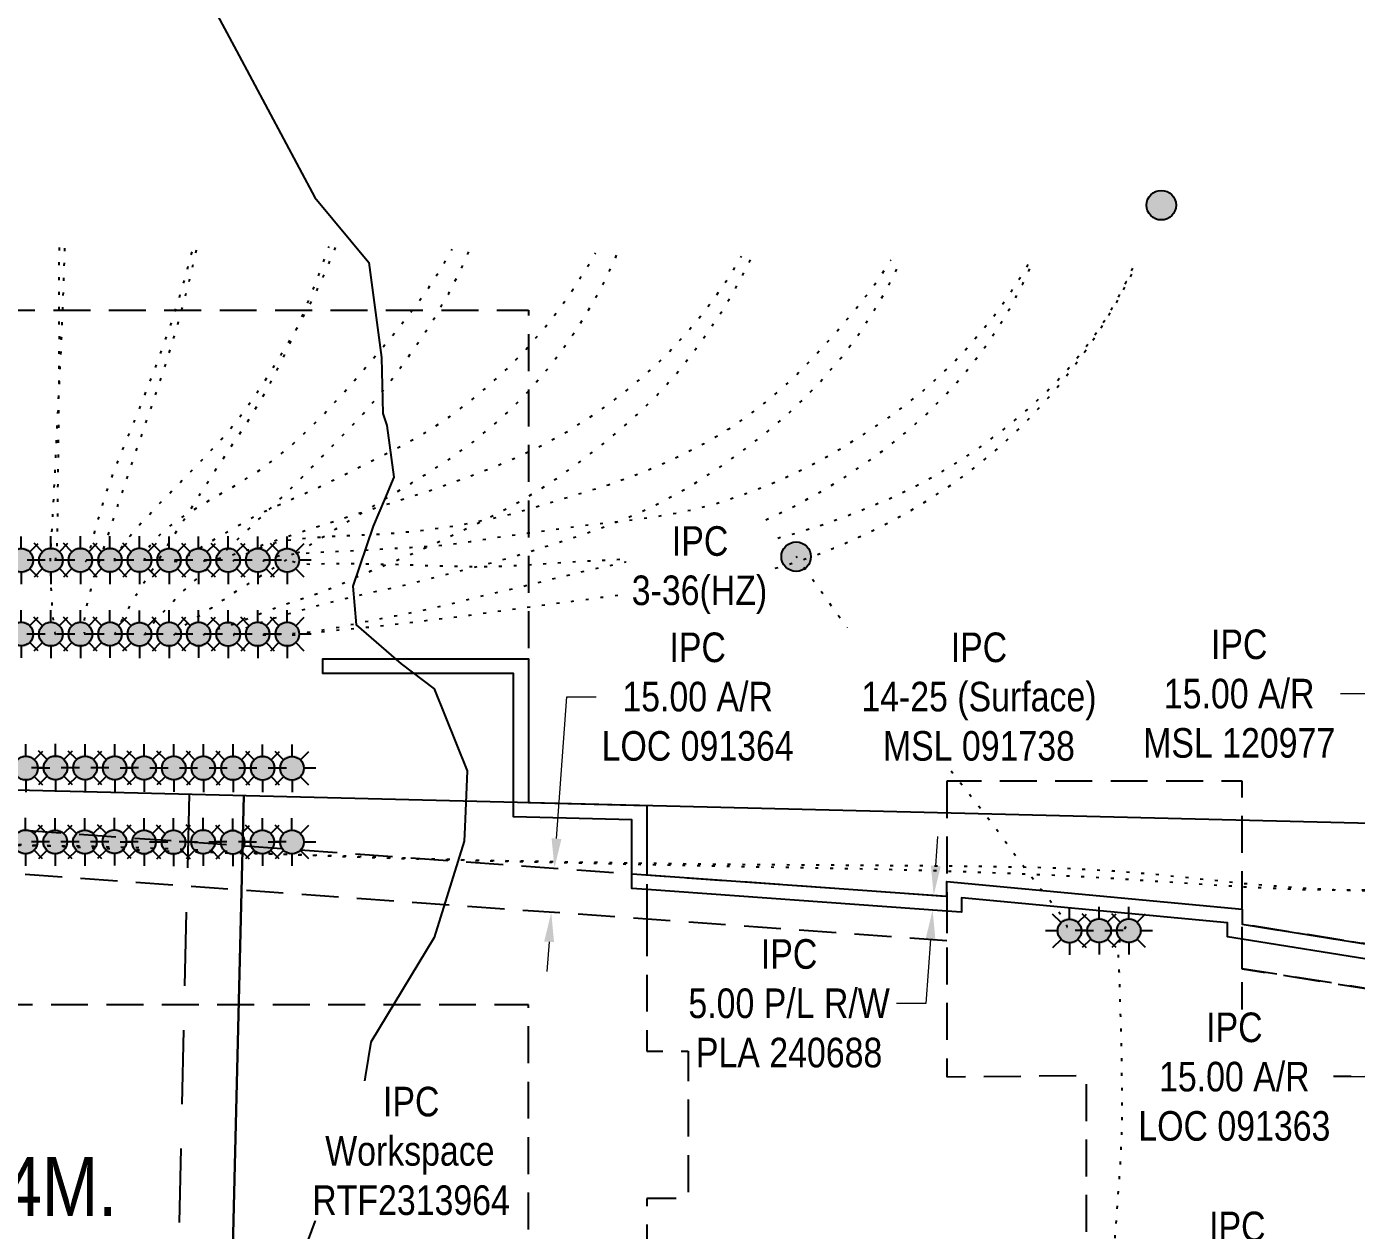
# Model space of a CAD drawing. Extents: x 393721 to 396894, y 6162641 to 6166621.
# Drawn here: x 395131.1 to 395580.9, y 6164995.5 to 6165402.6 of the extents above; entities that cross this region are included whole.
import ezdxf

# ---------------------------------------------------------------- set-up
doc = ezdxf.new("R2010")
doc.units = 0
doc.header["$LTSCALE"] = 5
doc.header["$PDSIZE"] = 0.5
for name, pattern in [('foc-ACCESSROAD', [3.75, 2.5, -1.25]), ('foc-DOT', [1, 0.2, -0.8]), ('foc-LSD', [8, 5, -3])]:
    doc.linetypes.add(name, pattern=pattern)
doc.layers.get('Defpoints').update_dxf_attribs({"color": 9})
for name, color, linetype in [('ABADATA-DRILL', 8, 'foc-DOT'), ('ABADATA-DRILL-T', 8, 'Continuous'), ('AS-DRILL-T', 8, 'Continuous'), ('C-AR', 13, 'foc-ACCESSROAD'), ('C-RW', 13, 'Continuous'), ('C-SYMBOL', 7, 'Continuous'), ('C-WS', 13, 'foc-ACCESSROAD'), ('C-WS-S', 13, 'Continuous'), ('L-SEC', 7, 'Continuous'), ('L-SECTION-LSD', 7, 'foc-LSD'), ('T-EXISTING TFA-T', 220, 'Continuous'), ('WETLAND', 143, 'Continuous')]:
    doc.layers.add(name, color=color, linetype=linetype)
for name, color, linetype, lineweight in [('C-AR-T', 13, 'Continuous', 9), ('C-RW-T', 13, 'Continuous', 9), ('C-WS-T', 13, 'Continuous', 9)]:
    doc.layers.add(name, color=color, linetype=linetype, lineweight=lineweight)
doc.layers.add('P-DRILL-OFFSET', color=7, linetype='Continuous', true_color=0xcccccc, plot=False)
doc.styles.add('175L', font='ARIALN.TTF', dxfattribs={"height": 20})
doc.styles.add('80CG', font='ARIALN.TTF', dxfattribs={"height": 10})
doc.styles.add('80L', font='ARIALN.TTF', dxfattribs={"height": 10})
doc.dimstyles.new('Compass 5 000', dxfattribs={"dimscale": 5, "dimtxt": 9, "dimasz": 2, "dimexe": 0.2, "dimexo": 0.0625, "dimgap": 0.5, "dimtad": 0, "dimtih": 1, "dimtoh": 1, "dimzin": 0, "dimdsep": 46, "dimtxsty": '80CG', "dimcen": 0.1, "dimse1": 1, "dimse2": 1, "dimclrd": 256, "dimclrt": 256, "dimaunit": 1, "dimadec": 4, "dimazin": 0, "dimtfac": 0.06, "dimtofl": 0, "dimtmove": 0, "dimatfit": 1, "dimfxl": 0.2, "dimtolj": 1, "dimtzin": 0, "dimlwd": -1, "dimarcsym": 0})

# ---------------------------------------------------------------- blocks, each defined once
blk = doc.blocks.new('*D366')
at = {"layer": 'C-AR-T', "transparency": 16777216}
for p, q in [((395310.34, 6165127.94), (395313.78, 6165175.91)), ((395313.78, 6165175.91), (395323.78, 6165175.91)), ((395307.83, 6165093.04), (395307.11, 6165083.06))]:
    blk.add_line(p, q, dxfattribs=at)
for points in [[(395308.67, 6165128.06), (395312, 6165127.82), (395309.62, 6165117.97)], [(395306.17, 6165093.16), (395309.49, 6165092.92), (395308.55, 6165103.01)]]:
    blk.add_solid(points, dxfattribs=at)
at = {"layer": 'Defpoints', "color": 0, "transparency": 16777216}
for p in [(395259.39, 6165121.57), (395258.32, 6165106.61), (395308.55, 6165103.01)]:
    blk.add_point(p, dxfattribs=at)
at = {"layer": 'C-AR-T', "transparency": 16777216, "insert": (395358.07, 6165175.91), "char_height": 10, "attachment_point": 5, "style": '80CG', "bg_fill": 3, "box_fill_scale": 1.1, "bg_fill_color": 256, "bg_fill_true_color": 13158600, "bg_fill_transparency": 0}
blk.add_mtext('\\A1;IPC\\P15.00 A/R\\PLOC 091364', dxfattribs=at)
blk = doc.blocks.new('*D367')
at = {"layer": 'C-AR-T', "transparency": 16777216}
for p, q in [((395585.53, 6165176.93), (395575.53, 6165176.93)), ((395620.53, 6165176.94), (395630.53, 6165176.94))]:
    blk.add_line(p, q, dxfattribs=at)
for points in [[(395585.53, 6165178.6), (395585.53, 6165175.26), (395595.53, 6165176.93)], [(395620.53, 6165178.6), (395620.53, 6165175.27), (395610.53, 6165176.93)]]:
    blk.add_solid(points, dxfattribs=at)
at = {"layer": 'Defpoints', "color": 0, "transparency": 16777216}
for p in [(395595.53, 6165176.93), (395595.53, 6165175.84), (395610.53, 6165175.84)]:
    blk.add_point(p, dxfattribs=at)
at = {"layer": 'C-AR-T', "transparency": 16777216, "insert": (395541.25, 6165176.93), "char_height": 10, "attachment_point": 5, "style": '80CG'}
blk.add_mtext('\\A1;IPC\\P15.00 A/R^JMSL 120977', dxfattribs=at)
blk = doc.blocks.new('GAS')
h = blk.add_hatch(color=255)
h.dxf.hatch_style = 1
edge = h.paths.add_edge_path()
edge.add_arc((0, 0), 0.9, 0, 360)
for p, q in [((-0.571, 0.571), (-1.142, 1.142)), ((0, 0.808), (0, 1.616)), ((0.571, 0.571), (1.142, 1.142)), ((-0.808, 0), (-1.616, 0)), ((1.616, 0), (0.808, 0)), ((-0.571, -0.571), (-1.142, -1.142)), ((0, -0.808), (0, -1.616)), ((1.142, -1.142), (0.571, -0.571))]:
    blk.add_line(p, q)
blk.add_circle((0, 0), 0.8)
blk = doc.blocks.new('*D525')
at = {"layer": 'C-RW-T', "transparency": 16777216}
for p, q in [((395438.62, 6165118.73), (395439.34, 6165128.71)), ((395436.84, 6165093.8), (395435.29, 6165072.2)), ((395435.29, 6165072.2), (395425.29, 6165072.2))]:
    blk.add_line(p, q, dxfattribs=at)
for points in [[(395436.96, 6165118.85), (395440.29, 6165118.61), (395437.91, 6165108.76)], [(395435.17, 6165093.92), (395438.5, 6165093.68), (395437.55, 6165103.77)]]:
    blk.add_solid(points, dxfattribs=at)
at = {"layer": 'Defpoints', "color": 0, "transparency": 16777216}
for p in [(395425.5, 6165109.65), (395425.14, 6165104.66), (395437.55, 6165103.77)]:
    blk.add_point(p, dxfattribs=at)
at = {"layer": 'C-RW-T', "transparency": 16777216, "insert": (395389, 6165072.2), "char_height": 10, "attachment_point": 5, "style": '80CG'}
blk.add_mtext('\\A1;IPC\\P5.00 P/L R/W\\PPLA 240688', dxfattribs=at)
blk = doc.blocks.new('*D526')
at = {"layer": 'C-AR-T', "transparency": 16777216}
for p, q in [((395592.55, 6165101.53), (395594.12, 6165111.4)), ((395587.04, 6165066.97), (395583.92, 6165047.39)), ((395583.92, 6165047.39), (395573.92, 6165047.39))]:
    blk.add_line(p, q, dxfattribs=at)
for points in [[(395590.9, 6165101.79), (395594.19, 6165101.26), (395590.97, 6165091.65)], [(395585.39, 6165067.23), (395588.69, 6165066.7), (395588.61, 6165076.84)]]:
    blk.add_solid(points, dxfattribs=at)
at = {"layer": 'Defpoints', "color": 0, "transparency": 16777216}
for p in [(395578.25, 6165093.68), (395575.89, 6165078.87), (395588.61, 6165076.84)]:
    blk.add_point(p, dxfattribs=at)
at = {"layer": 'C-AR-T', "transparency": 16777216, "insert": (395539.62, 6165047.39), "char_height": 10, "attachment_point": 5, "style": '80CG', "bg_fill": 3, "box_fill_scale": 1.1, "bg_fill_color": 256, "bg_fill_true_color": 13158600, "bg_fill_transparency": 0}
blk.add_mtext('\\A1;IPC\\P15.00 A/R\\PLOC 091363', dxfattribs=at)
blk = doc.blocks.new('BH-Existing')
at = {"layer": 'ABADATA-DRILL-T'}
h = blk.add_hatch(color=256, dxfattribs=at)
h.dxf.hatch_style = 1
edge = h.paths.add_edge_path()
edge.add_arc((0, 0), 0.5, 0, 360)
blk.add_circle((0, 0), 0.5, dxfattribs=at)

msp = doc.modelspace()

# ---------------------------------------------------------------- linework, layer by layer
at = {"layer": 'ABADATA-DRILL', "flags": 128}
for points in [[(395140.928, 6165196.861), (395140.881, 6165196.962), (395140.732, 6165197.426), (395140.687, 6165197.637), (395140.544, 6165198.331), (395140.366, 6165199.695), (395140.2, 6165201.52), (395140.005, 6165203.805), (395139.783, 6165206.641), (395139.573, 6165209.977), (395139.383, 6165213.733), (395139.223, 6165217.928), (395139.201, 6165222.42), (395139.4, 6165227.387), (395139.702, 6165232.451), (395140, 6165237.805), (395140.301, 6165243.65), (395140.606, 6165249.714), (395140.908, 6165256.029), (395141.212, 6165262.463), (395141.545, 6165269.257), (395141.887, 6165276.011), (395142.242, 6165282.884), (395142.604, 6165290.028), (395142.928, 6165297.282), (395143.221, 6165304.927), (395143.507, 6165312.663), (395143.776, 6165320.528), (395144.041, 6165328.684), (395144.1, 6165330.394)], [(395140.899, 6165221.913), (395140.86, 6165221.954), (395140.855, 6165222.154), (395140.947, 6165222.652), (395140.982, 6165222.841), (395141.09, 6165223.589), (395141.244, 6165224.995), (395141.389, 6165226.892), (395141.466, 6165229.281), (395141.516, 6165232.191), (395141.584, 6165235.45), (395141.645, 6165239.22), (395141.664, 6165243.351), (395141.701, 6165247.801), (395141.774, 6165252.521), (395141.866, 6165257.6), (395141.924, 6165262.93), (395141.961, 6165269.061), (395141.979, 6165275.652), (395142.047, 6165282.653), (395142.135, 6165290.103), (395142.168, 6165297.734), (395142.123, 6165305.427), (395142.068, 6165313.121), (395142.115, 6165320.952), (395142.216, 6165328.902), (395142.244, 6165330.439)], [(395150.945, 6165196.843), (395150.898, 6165196.935), (395150.898, 6165196.945), (395150.729, 6165197.409), (395150.674, 6165197.62), (395150.54, 6165198.294), (395150.502, 6165199.605), (395150.634, 6165201.392), (395150.94, 6165203.696), (395151.425, 6165206.405), (395152.089, 6165209.48), (395153.022, 6165212.918), (395154.161, 6165216.652), (395155.505, 6165220.941), (395156.952, 6165225.398), (395158.516, 6165230.121), (395160.262, 6165235.381), (395162.096, 6165240.939), (395164.038, 6165246.814), (395166.085, 6165252.947), (395168.301, 6165259.425), (395170.495, 6165265.794), (395172.699, 6165272.213), (395174.937, 6165278.752), (395177.124, 6165285.281), (395179.341, 6165292.2), (395181.461, 6165299.271), (395183.496, 6165306.534), (395185.479, 6165314.159), (395187.463, 6165322.234), (395189.066, 6165329.316)], [(395150.916, 6165221.895), (395150.955, 6165221.844), (395151.135, 6165221.84), (395151.482, 6165222.102), (395151.647, 6165222.318), (395151.91, 6165222.872), (395152.293, 6165224.253), (395152.741, 6165226.233), (395153.33, 6165228.689), (395154.112, 6165231.671), (395155.042, 6165235.01), (395156.186, 6165238.924), (395157.542, 6165243.292), (395159.134, 6165247.946), (395160.941, 6165252.803), (395162.934, 6165257.907), (395165.08, 6165263.167), (395167.544, 6165269.14), (395170.086, 6165275.431), (395172.632, 6165281.912), (395175.162, 6165288.563), (395177.646, 6165295.365), (395180.066, 6165302.419), (395182.36, 6165309.656), (395184.571, 6165317.155), (395186.656, 6165324.837), (395187.782, 6165329.346)], [(395160.931, 6165221.766), (395160.933, 6165221.846), (395160.881, 6165222.178), (395160.894, 6165222.727), (395160.95, 6165222.976), (395161.153, 6165223.521), (395161.84, 6165224.645), (395162.926, 6165226.13), (395164.343, 6165228.066), (395166.068, 6165230.335), (395168.21, 6165232.895), (395170.685, 6165235.606), (395173.641, 6165238.726), (395176.985, 6165242.197), (395180.616, 6165245.941), (395184.482, 6165249.909), (395188.605, 6165254.122), (395192.749, 6165258.424), (395197.135, 6165263.21), (395201.377, 6165268.25), (395205.426, 6165273.594), (395209.436, 6165279.36), (395213.393, 6165285.446), (395217.337, 6165291.834), (395221.297, 6165298.441), (395225.214, 6165305.359), (395228.907, 6165312.542), (395232.39, 6165320.131), (395235.629, 6165327.955), (395235.717, 6165328.197)], [(395160.962, 6165196.826), (395160.963, 6165196.856), (395160.963, 6165196.866), (395161.03, 6165197.154), (395161.182, 6165197.631), (395161.257, 6165197.839), (395161.752, 6165198.878), (395162.547, 6165200.349), (395163.634, 6165202.273), (395164.951, 6165204.622), (395166.488, 6165207.396), (395168.304, 6165210.544), (395170.396, 6165213.965), (395172.859, 6165217.827), (395175.447, 6165221.856), (395178.211, 6165226.151), (395181.247, 6165230.949), (395184.397, 6165235.935), (395187.683, 6165241.128), (395191.123, 6165246.527), (395194.874, 6165252.368), (395198.727, 6165258.258), (395202.69, 6165264.204), (395206.658, 6165270.301), (395210.405, 6165276.403), (395214.053, 6165282.927), (395217.485, 6165289.667), (395220.732, 6165296.581), (395223.976, 6165303.805), (395227.213, 6165311.55), (395230.241, 6165319.36), (395233.104, 6165327.363), (395233.395, 6165328.252)], [(395170.917, 6165196.81), (395170.978, 6165196.878), (395170.999, 6165196.908), (395171.309, 6165197.341), (395171.351, 6165197.409), (395171.88, 6165198.197), (395172.76, 6165199.416), (395174.026, 6165200.936), (395175.702, 6165202.807), (395177.696, 6165205.03), (395180.027, 6165207.564), (395182.735, 6165210.35), (395185.764, 6165213.219), (395189.281, 6165216.365), (395192.862, 6165219.69), (395196.539, 6165223.303), (395200.596, 6165227.307), (395204.856, 6165231.406), (395209.369, 6165235.639), (395214.057, 6165240.108), (395219.076, 6165244.989), (395224.097, 6165250), (395229.163, 6165255.18), (395234.373, 6165260.546), (395239.574, 6165265.923), (395244.984, 6165271.715), (395250.211, 6165277.772), (395255.223, 6165284.073), (395260.134, 6165290.717), (395265.015, 6165297.782), (395269.577, 6165304.895), (395273.866, 6165312.304), (395277.822, 6165320.022), (395281.003, 6165327.11)], [(395170.95, 6165221.86), (395170.979, 6165222.229), (395171.02, 6165222.678), (395171.058, 6165223.008), (395171.293, 6165224.052), (395171.876, 6165225.409), (395172.905, 6165227.044), (395174.473, 6165229.007), (395176.626, 6165231.196), (395179.423, 6165233.56), (395182.661, 6165235.913), (395186.504, 6165238.492), (395190.81, 6165241.189), (395195.404, 6165243.82), (395200.19, 6165246.506), (395205.173, 6165249.507), (395210.204, 6165252.798), (395215.621, 6165256.779), (395220.958, 6165261.202), (395226.114, 6165265.99), (395231.22, 6165271.159), (395236.311, 6165276.578), (395241.429, 6165282.257), (395246.562, 6165288.176), (395251.762, 6165294.343), (395256.956, 6165300.7), (395262.168, 6165307.397), (395267.157, 6165314.399), (395271.948, 6165321.907), (395274.995, 6165327.254)], [(395180.934, 6165196.792), (395181.005, 6165196.83), (395181.311, 6165197.093), (395181.598, 6165197.386), (395181.855, 6165197.66), (395182.716, 6165198.53), (395184.023, 6165199.639), (395185.825, 6165200.966), (395188.082, 6165202.462), (395190.763, 6165204.159), (395193.802, 6165206.156), (395197.107, 6165208.418), (395200.919, 6165210.957), (395204.961, 6165213.501), (395209.256, 6165216.169), (395214.029, 6165219.155), (395219.026, 6165222.276), (395224.245, 6165225.532), (395229.688, 6165228.932), (395235.567, 6165232.582), (395241.598, 6165236.289), (395247.902, 6165240.119), (395254.55, 6165244.121), (395261.3, 6165248.22), (395268.418, 6165252.641), (395275.492, 6165257.302), (395282.313, 6165262.29), (395288.956, 6165267.742), (395295.503, 6165273.787), (395301.565, 6165280.074), (395307.256, 6165286.709), (395312.594, 6165293.653), (395317.517, 6165300.837), (395322.138, 6165308.329), (395326.427, 6165316.148), (395330.199, 6165324.09), (395330.939, 6165325.913)], [(395180.967, 6165221.842), (395181.305, 6165221.744), (395181.915, 6165221.729), (395182.025, 6165221.747), (395182.801, 6165221.978), (395184.067, 6165222.638), (395185.743, 6165223.698), (395187.939, 6165225.146), (395190.7, 6165226.84), (395193.957, 6165228.773), (395197.478, 6165230.849), (395201.445, 6165233.185), (395205.806, 6165235.671), (395210.567, 6165238.137), (395215.715, 6165240.514), (395221.245, 6165242.953), (395226.927, 6165245.467), (395233.189, 6165248.398), (395239.577, 6165251.575), (395246.158, 6165254.869), (395253.123, 6165258.323), (395260.294, 6165262.042), (395267.406, 6165266.192), (395274.267, 6165270.769), (395280.98, 6165275.79), (395287.44, 6165281.166), (395293.711, 6165286.958), (395299.709, 6165293.076), (395305.531, 6165299.738), (395310.857, 6165306.592), (395315.971, 6165313.792), (395320.73, 6165321.2), (395323.518, 6165326.091)], [(395190.921, 6165221.826), (395191.193, 6165221.91), (395191.475, 6165221.983), (395192.048, 6165222.099), (395193.454, 6165222.306), (395195.411, 6165222.579), (395197.643, 6165223.055), (395200.16, 6165223.765), (395203.053, 6165224.676), (395206.482, 6165225.824), (395210.273, 6165227.094), (395214.59, 6165228.571), (395219.31, 6165230.178), (395224.3, 6165231.819), (395229.553, 6165233.513), (395235.127, 6165235.31), (395240.733, 6165237.146), (395246.932, 6165239.118), (395253.433, 6165241.163), (395260.267, 6165243.33), (395267.587, 6165245.735), (395275.213, 6165248.413), (395283.025, 6165251.307), (395290.911, 6165254.388), (395298.815, 6165257.79), (395306.506, 6165261.517), (395314.058, 6165265.697), (395321.381, 6165270.282), (395328.624, 6165275.33), (395335.412, 6165280.619), (395342.042, 6165286.372), (395348.32, 6165292.453), (395354.297, 6165298.951), (395359.932, 6165305.748), (395365.357, 6165312.97), (395370.327, 6165320.453), (395372.908, 6165324.906)], [(395190.953, 6165196.886), (395190.984, 6165196.905), (395191.065, 6165196.963), (395191.531, 6165197.222), (395191.592, 6165197.261), (395192.634, 6165197.736), (395194.16, 6165198.359), (395196.157, 6165199.052), (395198.645, 6165199.782), (395201.476, 6165200.625), (395204.546, 6165201.831), (395207.961, 6165203.27), (395211.736, 6165204.68), (395216.007, 6165206.318), (395220.476, 6165207.921), (395225.265, 6165209.457), (395230.569, 6165211.23), (395236.032, 6165213.4), (395241.625, 6165215.957), (395247.537, 6165218.486), (395253.992, 6165221.092), (395260.52, 6165223.866), (395267.255, 6165226.905), (395274.296, 6165230.207), (395281.429, 6165233.577), (395288.949, 6165237.238), (395296.445, 6165241.17), (395303.74, 6165245.436), (395310.934, 6165250.135), (395318.16, 6165255.293), (395325.08, 6165260.609), (395331.825, 6165266.199), (395338.388, 6165272.083), (395344.638, 6165278.265), (395350.599, 6165284.904), (395356.291, 6165291.979), (395361.565, 6165299.195), (395366.557, 6165306.728), (395371.123, 6165314.43), (395375.296, 6165322.412), (395376.402, 6165324.822)], [(395200.938, 6165221.809), (395201.071, 6165221.906), (395201.569, 6165222.254), (395201.579, 6165222.264), (395202.493, 6165222.812), (395203.89, 6165223.518), (395205.873, 6165224.461), (395208.271, 6165225.574), (395211.251, 6165226.793), (395214.597, 6165227.863), (395218.28, 6165228.745), (395226.956, 6165229.757), (395231.985, 6165230.047), (395237.796, 6165230.428), (395244.193, 6165230.664), (395250.782, 6165230.956), (395257.456, 6165231.467), (395264.425, 6165232.16), (395271.499, 6165233.07), (395279.211, 6165234.326), (395287, 6165235.88), (395294.837, 6165237.742), (395302.903, 6165239.98), (395311.125, 6165242.463), (395319.488, 6165245.003), (395327.864, 6165247.653), (395336.218, 6165250.614), (395344.349, 6165253.89), (395352.419, 6165257.578), (395360.329, 6165261.639), (395368.212, 6165266.272), (395375.605, 6165271.296), (395382.76, 6165276.866), (395389.475, 6165282.827), (395395.831, 6165289.246), (395398.624, 6165292.26), (395404.666, 6165298.927), (395410.624, 6165305.866), (395416.226, 6165312.994), (395421.425, 6165320.391), (395423.516, 6165323.692)], [(395200.968, 6165196.757), (395201.029, 6165196.816), (395201.326, 6165197.099), (395201.612, 6165197.342), (395201.938, 6165197.614), (395202.954, 6165198.27), (395204.482, 6165198.984), (395206.571, 6165199.764), (395209.134, 6165200.672), (395212.139, 6165201.671), (395215.585, 6165202.748), (395219.404, 6165203.907), (395223.867, 6165205.23), (395228.6, 6165206.527), (395233.703, 6165207.866), (395239.4, 6165209.319), (395245.375, 6165210.707), (395251.649, 6165212.077), (395258.136, 6165213.511), (395265.059, 6165215.216), (395272.055, 6165217.059), (395279.351, 6165218.894), (395286.991, 6165220.882), (395294.675, 6165223.048), (395302.746, 6165225.496), (395310.9, 6165228.081), (395319.097, 6165230.755), (395327.34, 6165233.708), (395335.723, 6165237.068), (395343.753, 6165240.757), (395351.605, 6165244.89), (395359.296, 6165249.447), (395366.745, 6165254.33), (395374.014, 6165259.617), (395381.181, 6165265.217), (395388.011, 6165271.015), (395394.563, 6165277.269), (395400.731, 6165283.763), (395406.576, 6165290.575), (395412.041, 6165297.816), (395417.165, 6165305.456), (395421.764, 6165313.278), (395424.103, 6165317.783), (395425.872, 6165321.462), (395426.805, 6165323.613)], [(395210.958, 6165221.902), (395211.099, 6165221.939), (395211.603, 6165222.127), (395211.674, 6165222.155), (395212.533, 6165222.505), (395213.925, 6165223.012), (395215.828, 6165223.506), (395218.198, 6165223.91), (395221.146, 6165224.209), (395224.573, 6165224.457), (395228.481, 6165224.723), (395232.748, 6165224.991), (395237.654, 6165225.194), (395242.791, 6165225.39), (395248.55, 6165225.713), (395254.621, 6165226.117), (395260.921, 6165226.446), (395267.352, 6165226.822), (395274.189, 6165227.468), (395281.145, 6165228.432), (395288.755, 6165229.62), (395296.785, 6165230.768), (395304.943, 6165231.842), (395313.163, 6165232.996), (395321.654, 6165234.173), (395330.159, 6165235.129), (395339.287, 6165236.191), (395348.303, 6165237.565), (395357.098, 6165239.354), (395365.838, 6165241.726), (395374.4, 6165244.631), (395382.821, 6165247.94), (395391.05, 6165251.554), (395399.09, 6165255.613), (395406.819, 6165260.069), (395414.496, 6165264.846), (395422.049, 6165269.876), (395429.545, 6165275.468), (395434.443, 6165279.492), (395436.577, 6165281.341), (395443.352, 6165287.701), (395449.663, 6165294.352), (395455.603, 6165301.381), (395458.203, 6165304.67), (395463.591, 6165312.043), (395468.579, 6165319.835), (395470.108, 6165322.574)], [(395210.987, 6165196.851), (395211.047, 6165196.849), (395211.077, 6165196.839), (395211.467, 6165196.849), (395212.008, 6165196.876), (395212.169, 6165196.893), (395213.26, 6165196.956), (395214.813, 6165197.039), (395216.896, 6165197.129), (395219.51, 6165197.277), (395222.576, 6165197.493), (395226.095, 6165197.829), (395229.988, 6165198.306), (395234.447, 6165199.049), (395239.13, 6165199.987), (395244.117, 6165201.038), (395249.726, 6165202.184), (395255.745, 6165203.33), (395262.177, 6165204.586), (395268.924, 6165206.015), (395276.147, 6165207.742), (395283.403, 6165209.589), (395290.899, 6165211.41), (395298.705, 6165213.243), (395306.524, 6165215.166), (395314.735, 6165217.21), (395323.064, 6165219.151), (395331.472, 6165221.04), (395340.092, 6165223.034), (395349.036, 6165225.18), (395357.753, 6165227.462), (395366.369, 6165230.096), (395374.864, 6165233.153), (395383.13, 6165236.636), (395391.248, 6165240.633), (395399.266, 6165245.042), (395406.98, 6165249.678), (395414.563, 6165254.708), (395421.821, 6165259.985), (395428.838, 6165265.599), (395435.574, 6165271.629), (395442.022, 6165278.126), (395448.025, 6165284.864), (395453.697, 6165291.991), (395459.064, 6165299.694), (395463.813, 6165307.522), (395467.017, 6165313.487), (395468.035, 6165315.514), (395471.302, 6165322.546)], [(395220.941, 6165196.835), (395220.971, 6165196.834), (395221.091, 6165196.841), (395221.623, 6165196.899), (395221.734, 6165196.916), (395222.867, 6165197.049), (395224.502, 6165197.24), (395226.608, 6165197.479), (395229.206, 6165197.747), (395232.154, 6165198.047), (395235.403, 6165198.389), (395239.023, 6165198.772), (395243.023, 6165199.156), (395247.635, 6165199.586), (395252.467, 6165200.05), (395257.583, 6165200.638), (395263.152, 6165201.344), (395268.911, 6165202.067), (395274.869, 6165202.784), (395281.02, 6165203.557), (395287.744, 6165204.476), (395294.668, 6165205.42), (395301.934, 6165206.416), (395309.631, 6165207.452), (395317.388, 6165208.477), (395325.547, 6165209.571), (395333.846, 6165210.713), (395342.277, 6165211.901), (395350.99, 6165213.163), (395360.125, 6165214.494), (395369.112, 6165215.969), (395378.059, 6165217.815), (395386.917, 6165220.124), (395395.546, 6165222.898), (395404.067, 6165226.164), (395412.528, 6165229.873), (395414.218, 6165230.662), (395420.715, 6165233.817), (395428.811, 6165238.135), (395436.605, 6165242.789), (395444.198, 6165247.839), (395451.591, 6165253.303), (395458.784, 6165259.202), (395465.554, 6165265.342), (395472.022, 6165271.889), (395478.323, 6165278.94), (395484.145, 6165286.062), (395489.552, 6165293.355), (395494.893, 6165301.259), (395499.63, 6165309.008), (395504.231, 6165317.36), (395506.392, 6165321.704)], [(395220.972, 6165221.774), (395221.2, 6165221.698), (395221.597, 6165221.569), (395221.905, 6165221.471), (395223.128, 6165221.162), (395224.882, 6165220.89), (395227.09, 6165220.787), (395229.653, 6165220.865), (395232.777, 6165220.981), (395236.448, 6165221.003), (395240.619, 6165220.973), (395245.049, 6165220.916), (395249.988, 6165220.828), (395255.088, 6165220.756), (395260.795, 6165220.569), (395266.861, 6165220.323), (395273.239, 6165220.17), (395279.868, 6165220.042), (395286.978, 6165219.981), (395294.265, 6165220.187), (395302.169, 6165220.667), (395310.455, 6165221.239), (395318.86, 6165221.748), (395327.353, 6165222.194), (395336.146, 6165222.643), (395344.901, 6165223.164), (395354.183, 6165223.982), (395363.263, 6165225.124), (395372.141, 6165226.582), (395381.029, 6165228.489), (395389.828, 6165230.829), (395398.515, 6165233.542), (395407.04, 6165236.548), (395415.511, 6165239.816), (395423.807, 6165243.318), (395431.993, 6165247.243), (395439.95, 6165251.584), (395447.889, 6165256.465), (395455.355, 6165261.628), (395462.65, 6165267.204), (395469.602, 6165273.039), (395476.283, 6165279.261), (395482.554, 6165285.893), (395483.654, 6165287.147), (395488.517, 6165293.052), (395493.977, 6165300.483), (395498.885, 6165308.278), (395503.179, 6165316.327), (395505.643, 6165321.722)], [(395482.907, 6165097.951), (395482.907, 6165097.951), (395482.927, 6165097.96), (395483.008, 6165097.998), (395483.07, 6165098.077), (395483.081, 6165098.126), (395482.962, 6165098.559), (395482.6, 6165099.338), (395482.006, 6165100.423), (395481.108, 6165101.785), (395479.888, 6165103.474), (395478.397, 6165105.521), (395476.543, 6165107.906), (395474.358, 6165110.619), (395470.952, 6165115.011), (395467.345, 6165119.799), (395463.353, 6165125.206), (395458.996, 6165131.232), (395454.138, 6165137.65), (395448.847, 6165144.358), (395443.284, 6165151.403), (395437.602, 6165158.941), (395431.891, 6165166.91), (395426.055, 6165175.092), (395420.1, 6165183.326), (395414.038, 6165191.664), (395408.006, 6165200.04), (395402.035, 6165208.436), (395398.493, 6165213.392), (395391.378, 6165223.315)], [(395781.948, 6165104.281), (395781.948, 6165104.281), (395781.972, 6165104.421), (395781.932, 6165104.862), (395781.304, 6165105.787), (395779.726, 6165106.745), (395777.067, 6165107.639), (395773.264, 6165108.4), (395768.363, 6165108.847), (395762.421, 6165108.838), (395755.339, 6165108.407), (395747.132, 6165107.792), (395737.965, 6165107.191), (395728, 6165106.668), (395717.538, 6165106.317), (395706.683, 6165106.206), (395695.222, 6165106.299), (395683.386, 6165106.642), (395670.91, 6165107.359), (395659.055, 6165108.132), (395646.76, 6165108.895), (395634.253, 6165109.594), (395621.541, 6165110.097), (395608.634, 6165110.355), (395595.722, 6165110.432), (395582.769, 6165110.481), (395569.858, 6165110.559), (395562.188, 6165110.682), (395543.213, 6165111.525), (395535.233, 6165112.045), (395527.253, 6165112.565), (395514.22, 6165113.406), (395501.267, 6165114.275), (395488.362, 6165115.053), (395475.392, 6165115.652), (395462.461, 6165116.181), (395449.599, 6165116.658), (395436.675, 6165117.076), (395423.73, 6165117.445), (395410.793, 6165117.733), (395397.866, 6165117.991), (395384.967, 6165118.209), (395372.039, 6165118.437), (395359.102, 6165118.705), (395346.194, 6165118.963), (395333.278, 6165119.261), (395320.352, 6165119.579), (395307.315, 6165119.86), (395294.408, 6165120.158), (395281.513, 6165120.516), (395268.638, 6165120.863), (395255.762, 6165121.22), (395242.839, 6165121.648), (395229.857, 6165122.137), (395216.945, 6165122.645), (395204.027, 6165123.284), (395191.009, 6165123.954), (395178.119, 6165124.501), (395165.256, 6165124.948), (395152.36, 6165125.296), (395139.442, 6165125.514), (395126.42, 6165125.614), (395113.516, 6165125.562), (395100.569, 6165125.42), (395087.65, 6165125.208), (395074.611, 6165124.979), (395060.515, 6165124.895), (395046.446, 6165125.111), (395032.355, 6165125.657), (395018.277, 6165126.332), (395004.239, 6165127.007), (394990.291, 6165127.68), (394976.231, 6165128.275), (394962.127, 6165128.692), (394948.051, 6165129.027), (394933.949, 6165129.534), (394919.882, 6165130.239), (394905.915, 6165130.932), (394891.843, 6165131.468), (394891.833, 6165131.468), (394877.758, 6165131.844), (394863.669, 6165132.02), (394843.675, 6165132.096)], [(395782.64, 6165120.075), (395782.64, 6165120.075), (395782.216, 6165120.325), (395780.929, 6165120.886), (395778.555, 6165121.593), (395775.024, 6165122.447), (395770.304, 6165123.33), (395764.537, 6165123.957), (395757.873, 6165124.296), (395750.257, 6165124.128), (395741.681, 6165123.552), (395732.268, 6165122.696), (395721.988, 6165121.541), (395710.978, 6165120.423), (395699.385, 6165119.169), (395687.088, 6165117.772), (395674.412, 6165116.414), (395661.245, 6165115.037), (395648.98, 6165113.699), (395636.521, 6165112.226), (395624.058, 6165110.982), (395611.528, 6165110.271), (395598.89, 6165110.092), (395598.72, 6165110.086), (395585.949, 6165110.231), (395573.234, 6165110.584), (395562.045, 6165111.161), (395543.256, 6165112.679), (395537.728, 6165113.251), (395522.252, 6165114.871), (395510.336, 6165116.035), (395498.455, 6165116.988), (395484.58, 6165117.759), (395471.686, 6165118.187), (395457.998, 6165118.433), (395443.909, 6165118.609), (395429.978, 6165118.741), (395421.617, 6165118.821), (395407.756, 6165118.921), (395394.674, 6165118.993), (395381.832, 6165119.079), (395369.471, 6165119.174), (395357.031, 6165119.32), (395343.882, 6165119.514), (395331.313, 6165119.713), (395318.215, 6165119.936), (395305.396, 6165120.162), (395292.549, 6165120.408), (395279.672, 6165120.705), (395266.597, 6165121.077), (395253.574, 6165121.507), (395240.66, 6165121.945), (395227.666, 6165122.335), (395214.69, 6165122.674), (395201.714, 6165122.984), (395188.988, 6165123.317), (395176.095, 6165123.735), (395162.734, 6165124.293), (395148.886, 6165124.964), (395134.948, 6165125.606), (395120.737, 6165126.165), (395106.513, 6165126.574), (395092.305, 6165126.853), (395078.045, 6165127.013), (395063.921, 6165127.03), (395049.985, 6165126.932), (395035.557, 6165126.766), (395022.34, 6165126.641), (395008.308, 6165126.695), (394994.352, 6165127.038), (394980.172, 6165127.646), (394965.827, 6165128.439), (394952.133, 6165129.255), (394930.127, 6165130.52), (394923.733, 6165130.863), (394909.256, 6165131.578), (394895.446, 6165132.167), (394881.405, 6165132.722), (394843.816, 6165133.188)], [(395502.944, 6165098.028), (395502.944, 6165098.028), (395502.895, 6165098.079), (395502.785, 6165098.052), (395502.744, 6165098.023), (395502.411, 6165097.481), (395501.883, 6165096.323), (395501.202, 6165094.599), (395500.559, 6165092.384), (395500.295, 6165089.739), (395500.392, 6165086.686), (395500.591, 6165083.26), (395500.721, 6165079.496), (395500.825, 6165075.492), (395500.984, 6165069.577), (395501.207, 6165063.44), (395501.407, 6165056.743), (395501.456, 6165049.6), (395501.538, 6165042.146), (395501.558, 6165034.203), (395501.354, 6165025.655), (395500.888, 6165016.614), (395500.201, 6165007.158), (395499.477, 6164997.362), (395498.799, 6164987.416), (395498.178, 6164977.338), (395497.766, 6164967.205), (395497.506, 6164953.397), (395497.391, 6164941.056)]]:
    msp.add_lwpolyline(points, dxfattribs=at)
at = {"layer": 'C-AR'}
for points in [[(395442.325, 6165108.442), (395442.322, 6165093.41), (394943.129, 6165129.235), (394943.126, 6165144.267), (395442.325, 6165108.442)], [(395690.889, 6165075.472), (395690.244, 6165060.392), (395640.379, 6165068.198), (395587.048, 6165076.701), (395542.313, 6165083.831), (395542.311, 6165099.016), (395587.4, 6165091.828), (395595.546, 6165090.53), (395625.355, 6165085.777), (395690.889, 6165075.472)]]:
    msp.add_lwpolyline(points, close=True, dxfattribs=at)
at = {"layer": 'C-AR', "flags": 128}
msp.add_lwpolyline([(395542.279, 6165083.929), (395542.278, 6165099.112), (395690.889, 6165075.473), (395690.244, 6165060.392)], close=True, dxfattribs=at)
at = {"layer": 'C-RW'}
msp.add_lwpolyline([(395587.283, 6165086.786), (395542.311, 6165093.955), (395537.313, 6165094.752), (395537.313, 6165099.489), (395447.323, 6165107.973), (395447.322, 6165103.073), (395442.324, 6165103.431), (395340.827, 6165110.711), (395335.829, 6165111.069), (395335.829, 6165116.08), (395335.829, 6165134.303), (395295.829, 6165135.31), (395295.829, 6165140.31), (395295.829, 6165183.795), (395231.32, 6165183.795), (395231.32, 6165188.793), (395300.827, 6165188.793), (395300.827, 6165188.793), (395300.827, 6165140.184), (395340.827, 6165139.177), (395340.828, 6165115.722), (395442.325, 6165108.442), (395442.326, 6165113.464), (395542.31, 6165104.039), (395542.311, 6165099.016), (395587.4, 6165091.828)], dxfattribs=at)
at = {"layer": 'C-WS', "flags": 128}
msp.add_lwpolyline([(395340.827, 6165100.689), (395340.827, 6165056.122), (395354.823, 6165056.122), (395354.823, 6165006.239), (395340.828, 6165006.24), (395340.827, 6164948.87), (395340.828, 6164928.862), (395340.827, 6164922.226), (395300.794, 6164923.504), (395300.827, 6165071.757), (395000.935, 6165071.757), (395000.935, 6165125.083), (395000.935, 6165140.115), (395000.935, 6165147.746), (395000.935, 6165306.65), (395300.828, 6165306.65), (395300.828, 6165188.793), (395300.827, 6165140.184), (395340.827, 6165139.177), (395340.828, 6165115.722), (395340.827, 6165110.711), (395340.827, 6165100.689)], close=True, dxfattribs=at)
msp.add_lwpolyline([(395442.311, 6165147.393), (395442.317, 6165047.444), (395489.49, 6165047.811), (395489.49, 6164943.071), (395635.49, 6164943.379), (395639.567, 6165047.456), (395542.281, 6165047.45), (395542.275, 6165147.399), (395442.311, 6165147.393)], dxfattribs=at)
at = {"layer": 'L-SEC', "flags": 128}
msp.add_lwpolyline([(394783.4, 6165152.935), (396392.984, 6165113.29)], dxfattribs=at)
at = {"layer": 'L-SECTION-LSD'}
msp.add_line((395186.035, 6165143.095), (395167.298, 6164338.816), dxfattribs=at)
at = {"layer": 'P-DRILL-OFFSET'}
for p, q in [((395193.342, 6164686.082), (395204.552, 6165142.593)), ((395193.617, 6164694.075), (395204.631, 6165142.591)), ((395193.893, 6164702.067), (395204.711, 6165142.589))]:
    msp.add_line(p, q, dxfattribs=at)
at = {"layer": 'WETLAND'}
msp.add_lwpolyline([(395184.104, 6165427.822), (395202.046, 6165394.347), (395228.583, 6165344.838), (395228.583, 6165344.838), (395246.792, 6165322.758), (395251.125, 6165290.654), (395251.549, 6165271.7), (395252.923, 6165267.655), (395255.311, 6165250.146), (395252.146, 6165242.642), (395248.347, 6165233.631), (395241.383, 6165213.336), (395242.576, 6165200.204), (395257.735, 6165187.104), (395268.917, 6165178.564), (395280.089, 6165150.875), (395279.311, 6165131.809), (395279.118, 6165127.072), (395276.983, 6165120.262), (395268.917, 6165094.526), (395247.543, 6165059.065), (395244.755, 6165041.911), (395226.036, 6164991.445)], dxfattribs=at)

# ---------------------------------------------------------------- block references
at = {"layer": 'AS-DRILL-T', "xscale": 9.996385600000032, "yscale": 9.996385600000032, "zscale": 9.996385600000032}
for p in [(395514.894, 6165342.178), (395391.378, 6165223.315)]:
    msp.add_blockref('BH-Existing', p, dxfattribs=at)
at = {"layer": 'C-WS-S'}
for p, xscale, yscale, zscale in [((395129.295, 6165222.075), 4.999999999999983, 4.999999999999983, 4.999999999999983), ((395139.298, 6165222.112), 4.999999999999983, 4.999999999999983, 4.999999999999983), ((395149.272, 6165222.113), 4.999999999999983, 4.999999999999983, 4.999999999999983), ((395159.277, 6165222.128), 4.999999999999983, 4.999999999999983, 4.999999999999983), ((395169.288, 6165222.142), 4.999999999999983, 4.999999999999983, 4.999999999999983), ((395179.267, 6165222.091), 4.999999999999983, 4.999999999999983, 4.999999999999983), ((395189.244, 6165222.078), 4.999999999999983, 4.999999999999983, 4.999999999999983), ((395199.259, 6165222.109), 4.999999999999983, 4.999999999999983, 4.999999999999983), ((395209.276, 6165222.103), 4.999999999999983, 4.999999999999983, 4.999999999999983), ((395219.256, 6165222.089), 4.999999999999983, 4.999999999999983, 4.999999999999983), ((395129.297, 6165197.136), 4.999999999999983, 4.999999999999983, 4.999999999999983), ((395139.291, 6165197.108), 4.999999999999983, 4.999999999999983, 4.999999999999983), ((395149.285, 6165197.104), 4.999999999999983, 4.999999999999983, 4.999999999999983), ((395159.289, 6165197.132), 4.999999999999983, 4.999999999999983, 4.999999999999983), ((395169.249, 6165197.068), 4.999999999999983, 4.999999999999983, 4.999999999999983), ((395179.283, 6165197.112), 4.999999999999983, 4.999999999999983, 4.999999999999983), ((395189.272, 6165197.129), 4.999999999999983, 4.999999999999983, 4.999999999999983), ((395199.275, 6165197.082), 4.999999999999983, 4.999999999999983, 4.999999999999983), ((395209.253, 6165197.108), 4.999999999999983, 4.999999999999983, 4.999999999999983), ((395219.261, 6165197.116), 4.999999999999983, 4.999999999999983, 4.999999999999983), ((395483.862, 6165096.736), 4.998209999999987, 4.998209999999987, 4.998209999999987), ((395493.882, 6165096.83), 4.998209999999987, 4.998209999999987, 4.998209999999987)]:
    msp.add_blockref('GAS', p, dxfattribs=dict(at, xscale=xscale, yscale=yscale, zscale=zscale))
at = {"layer": 'C-WS-S', "color": 6, "xscale": 4.998192800000016, "yscale": 4.998192800000016, "zscale": 4.998192800000016}
for p in [(395130.838, 6165151.789), (395140.857, 6165151.883), (395150.874, 6165151.865), (395160.892, 6165151.847), (395170.846, 6165151.831), (395180.863, 6165151.814), (395190.88, 6165151.796), (395200.897, 6165151.778), (395210.914, 6165151.761), (395220.868, 6165151.745), (395130.743, 6165126.852), (395140.76, 6165126.834), (395150.778, 6165126.816), (395160.797, 6165126.91), (395170.812, 6165126.781), (395180.766, 6165126.765), (395190.786, 6165126.859), (395200.801, 6165126.73), (395210.82, 6165126.824), (395220.838, 6165126.806)]:
    msp.add_blockref('GAS', p, dxfattribs=at)

# ---------------------------------------------------------------- texts
at = {"layer": 'C-WS-T', "insert": (395540.611, 6164980.06), "char_height": 9.9964, "attachment_point": 5, "style": '80CG'}
msp.add_mtext_dynamic_manual_height_columns('IPC\\PCamp Site\\PDML 240022', width=80.09079, gutter_width=50, heights=[0], dxfattribs=at)

# ---------------------------------------------------------------- dimensions: what is measured, and where the dimension line sits
at = {"layer": 'C-AR-T'}
dim = msp.add_linear_dim(base=(395595.535, 6165176.933), p1=(395610.529, 6165175.845), p2=(395595.535, 6165175.843), angle=180.00697, text='IPC\\P15.00 A/R^JMSL 120977', dimstyle='Compass 5 000', dxfattribs=at)
dim.commit()
dim.dimension.update_dxf_attribs({"geometry": '*D367', "text_midpoint": (395541.251, 6165176.93), "dimtype": 161})

# ---------------------------------------------------------------- next in the draw order: texts
at = {"layer": 'ABADATA-DRILL-T', "insert": (395335.496, 6165233.606), "char_height": 10, "attachment_point": 1, "style": '80L', "bg_fill": 3, "box_fill_scale": 1.15, "bg_fill_color": 256, "bg_fill_transparency": 0}
msp.add_mtext_dynamic_manual_height_columns('\\pi13.854;IPC \\P\\pi0.28662;3-36(HZ)', width=45.239, gutter_width=50, heights=[0], dxfattribs=at)
at = {"layer": 'C-SYMBOL', "color": 3, "insert": (395008.332, 6165020.273), "char_height": 19.99284, "width": 306.76599, "attachment_point": 2, "style": '175L', "bg_fill": 3, "box_fill_scale": 1.15, "bg_fill_color": 256, "bg_fill_true_color": 256, "bg_fill_transparency": 0}
msp.add_mtext('N.W.1/4 Sec. 25-76-18-W.4M.', dxfattribs=at)
at = {"layer": 'C-WS-T', "insert": (395453.212, 6165175.916), "char_height": 9.99642, "width": 94.0334, "attachment_point": 5, "style": '80CG', "bg_fill": 3, "box_fill_scale": 1.15, "bg_fill_color": 256, "bg_fill_true_color": 256, "bg_fill_transparency": 0}
msp.add_mtext('\\A1;IPC\\P14-25 (Surface)\\PMSL 091738', dxfattribs=at)
at = {"layer": 'T-EXISTING TFA-T', "insert": (395227.217, 6165044.015), "char_height": 9.99633, "attachment_point": 1, "style": '80L', "bg_fill": 3, "box_fill_scale": 1.2, "bg_fill_color": 256, "bg_fill_transparency": 0}
msp.add_mtext_dynamic_manual_height_columns('\\pi24.424;IPC\\P\\pi4.8743;Workspace\\P\\pi0.48979;RTF2313964', width=66.37168, gutter_width=50, heights=[0], dxfattribs=at)

# ---------------------------------------------------------------- next in the draw order: dimensions: what is measured, and where the dimension line sits
at = {"layer": 'C-AR-T', "color": 6}
dim = msp.add_linear_dim(base=(395588.614, 6165076.842), p1=(395578.25, 6165093.678), p2=(395575.89, 6165078.871), angle=260.9424, text='IPC\\P15.00 A/R\\PLOC 091363', dimstyle='Compass 5 000', override={"dimtfill": 1}, dxfattribs=at)
dim.commit()
dim.dimension.update_dxf_attribs({"geometry": '*D526', "text_midpoint": (395539.619, 6165047.395), "dimtype": 161})

# ---------------------------------------------------------------- next in the draw order: block references
at = {"layer": 'C-WS-S', "xscale": 4.998209999999987, "yscale": 4.998209999999987, "zscale": 4.998209999999987}
msp.add_blockref('GAS', (395503.899, 6165096.814), dxfattribs=at)

# ---------------------------------------------------------------- next in the draw order: dimensions: what is measured, and where the dimension line sits
at = {"layer": 'C-AR-T', "color": 3}
dim = msp.add_linear_dim(base=(395308.546, 6165103.01), p1=(395259.391, 6165121.57), p2=(395258.317, 6165106.615), angle=265.89517, text='IPC\\P15.00 A/R\\PLOC 091364', dimstyle='Compass 5 000', override={"dimtfill": 1}, dxfattribs=at)
dim.commit()
dim.dimension.update_dxf_attribs({"geometry": '*D366', "text_midpoint": (395358.068, 6165175.909), "dimtype": 161})

# ---------------------------------------------------------------- next in the draw order: dimensions: what is measured, and where the dimension line sits
at = {"layer": 'C-RW-T', "color": 2}
dim = msp.add_linear_dim(base=(395437.552, 6165103.774), p1=(395425.502, 6165109.649), p2=(395425.145, 6165104.663), angle=265.89785, text='IPC\\P5.00 P/L R/W\\PPLA 240688', dimstyle='Compass 5 000', dxfattribs=at)
dim.commit()
dim.dimension.update_dxf_attribs({"geometry": '*D525', "text_midpoint": (395389.001, 6165072.197), "dimtype": 161})

doc.saveas('drawing.dxf')
